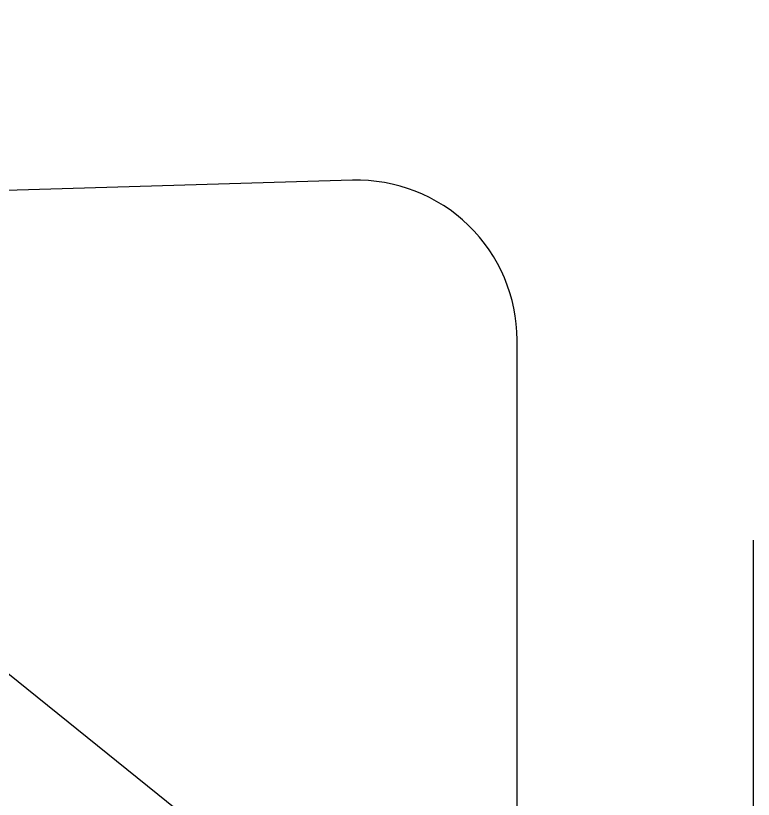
# Model space of a CAD drawing. Extents: x -1.7 to 46.3, y -159.8 to -77.2.
# Drawn here: x 32.49 to 46.35, y -91.91 to -77.19 of the extents above; entities that cross this region are included whole.
import ezdxf

# ---------------------------------------------------------------- set-up
doc = ezdxf.new("R2010")
doc.units = 0
doc.header["$MEASUREMENT"] = 0
doc.header["$PDMODE"] = 35
doc.header["$PDSIZE"] = 0.3
doc.layers.get('0').update_dxf_attribs({"linetype": 'CONTINUOUS'})
doc.layers.get('DEFPOINTS').update_dxf_attribs({"linetype": 'CONTINUOUS'})
for name, color, linetype in [('60%', 7, 'CONTINUOUS'), ('a-dim', 3, 'CONTINUOUS'), ('Parcelle$0$N-PLOT', 5, 'CONTINUOUS'), ('S-2ND-3RD-4-5-6TH$0$N-PLOT', 5, 'CONTINUOUS')]:
    doc.layers.add(name, color=color, linetype=linetype)
doc.styles.add('A100-STEXT', font='ARIAL.TTF', dxfattribs={"height": 0.25})
doc.dimstyles.new('A100-DIM', dxfattribs={"dimtxt": 0.25, "dimasz": 0.2, "dimexe": 0.1, "dimexo": 0.3, "dimgap": 0.1, "dimtad": 1, "dimlfac": 100, "dimrnd": 0.5, "dimdsep": 46, "dimtxsty": 'A100-STEXT', "dimblk1": 'OBLIQUE', "dimblk2": 'OBLIQUE', "dimsah": 1, "dimcen": -0.05, "dimdle": 0.1, "dimclrd": 15, "dimclre": 15, "dimclrt": 256, "dimadec": 0, "dimazin": 0, "dimtfac": 0.28, "dimtix": 1, "dimtmove": 2, "dimatfit": 3, "dimldrblk": 'OBLIQUE', "dimfxl": 0, "dimtolj": 1, "dimarcsym": 0})

# ---------------------------------------------------------------- blocks, each defined once
blk = doc.blocks.new('_OBLIQUE')
at = {"color": 0, "linetype": 'ByBlock'}
blk.add_line((-0.5, -0.5), (0.5, 0.5), dxfattribs=at)
blk = doc.blocks.new('*D190')
at = {"layer": '60%', "color": 15, "lineweight": -2}
for p, q in [((14.103, -80.98), (17.15, -77.191)), ((17.01, -77.206), (45.002, -99.718)), ((41.94, -103.366), (44.987, -99.577))]:
    blk.add_line(p, q, dxfattribs=at)
at = {"layer": 'DEFPOINTS', "color": 0}
for p in [(13.915, -81.214), (44.924, -99.655), (41.752, -103.6)]:
    blk.add_point(p, dxfattribs=at)
at = {"layer": '60%', "color": 15, "lineweight": -2, "xscale": 0.2, "yscale": 0.2, "zscale": 0.2}
for p, rotation in [((17.088, -77.268), 141.1937093848894), ((44.924, -99.655), 321.1937093848894)]:
    blk.add_blockref('_OBLIQUE', p, dxfattribs=dict(at, rotation=rotation))
at = {"layer": '60%', "insert": (31.149, -88.284), "char_height": 0.25, "attachment_point": 5, "rotation": 321.1937, "style": 'A100-STEXT'}
blk.add_mtext('\\A1;3572', dxfattribs=at)

msp = doc.modelspace()

# ---------------------------------------------------------------- linework, layer by layer
at = {"layer": 'a-dim'}
msp.add_line((46.34596, -87.03679), (46.34596, -94.85361), dxfattribs=at)
at = {"layer": 'Parcelle$0$N-PLOT'}
msp.add_lwpolyline([(0, -138.73568), (38.90837, -138.73568, 0.41421356), (41.90837, -135.73568), (41.90837, -83.28104, 0.4229554), (38.81912, -80.28237), (0, -81.43774)], format="xyb", close=True, dxfattribs=at)
at = {"layer": 'S-2ND-3RD-4-5-6TH$0$N-PLOT'}
msp.add_lwpolyline([(0, -138.73568), (38.90837, -138.73568, 0.41421356), (41.90837, -135.73568), (41.90837, -83.28104, 0.4229554), (38.81912, -80.28237), (0, -81.43774)], format="xyb", close=True, dxfattribs=at)

# ---------------------------------------------------------------- dimensions: what is measured, and where the dimension line sits
at = {"layer": '60%'}
dim = msp.add_aligned_dim(p1=(13.91484, -81.213748), p2=(41.751696, -103.600187), distance=5.062794, dimstyle='A100-DIM', dxfattribs=at)
dim.commit()
dim.dimension.update_dxf_attribs({"geometry": '*D190', "text_midpoint": (31.148783, -88.284226)})

doc.saveas('drawing.dxf')
